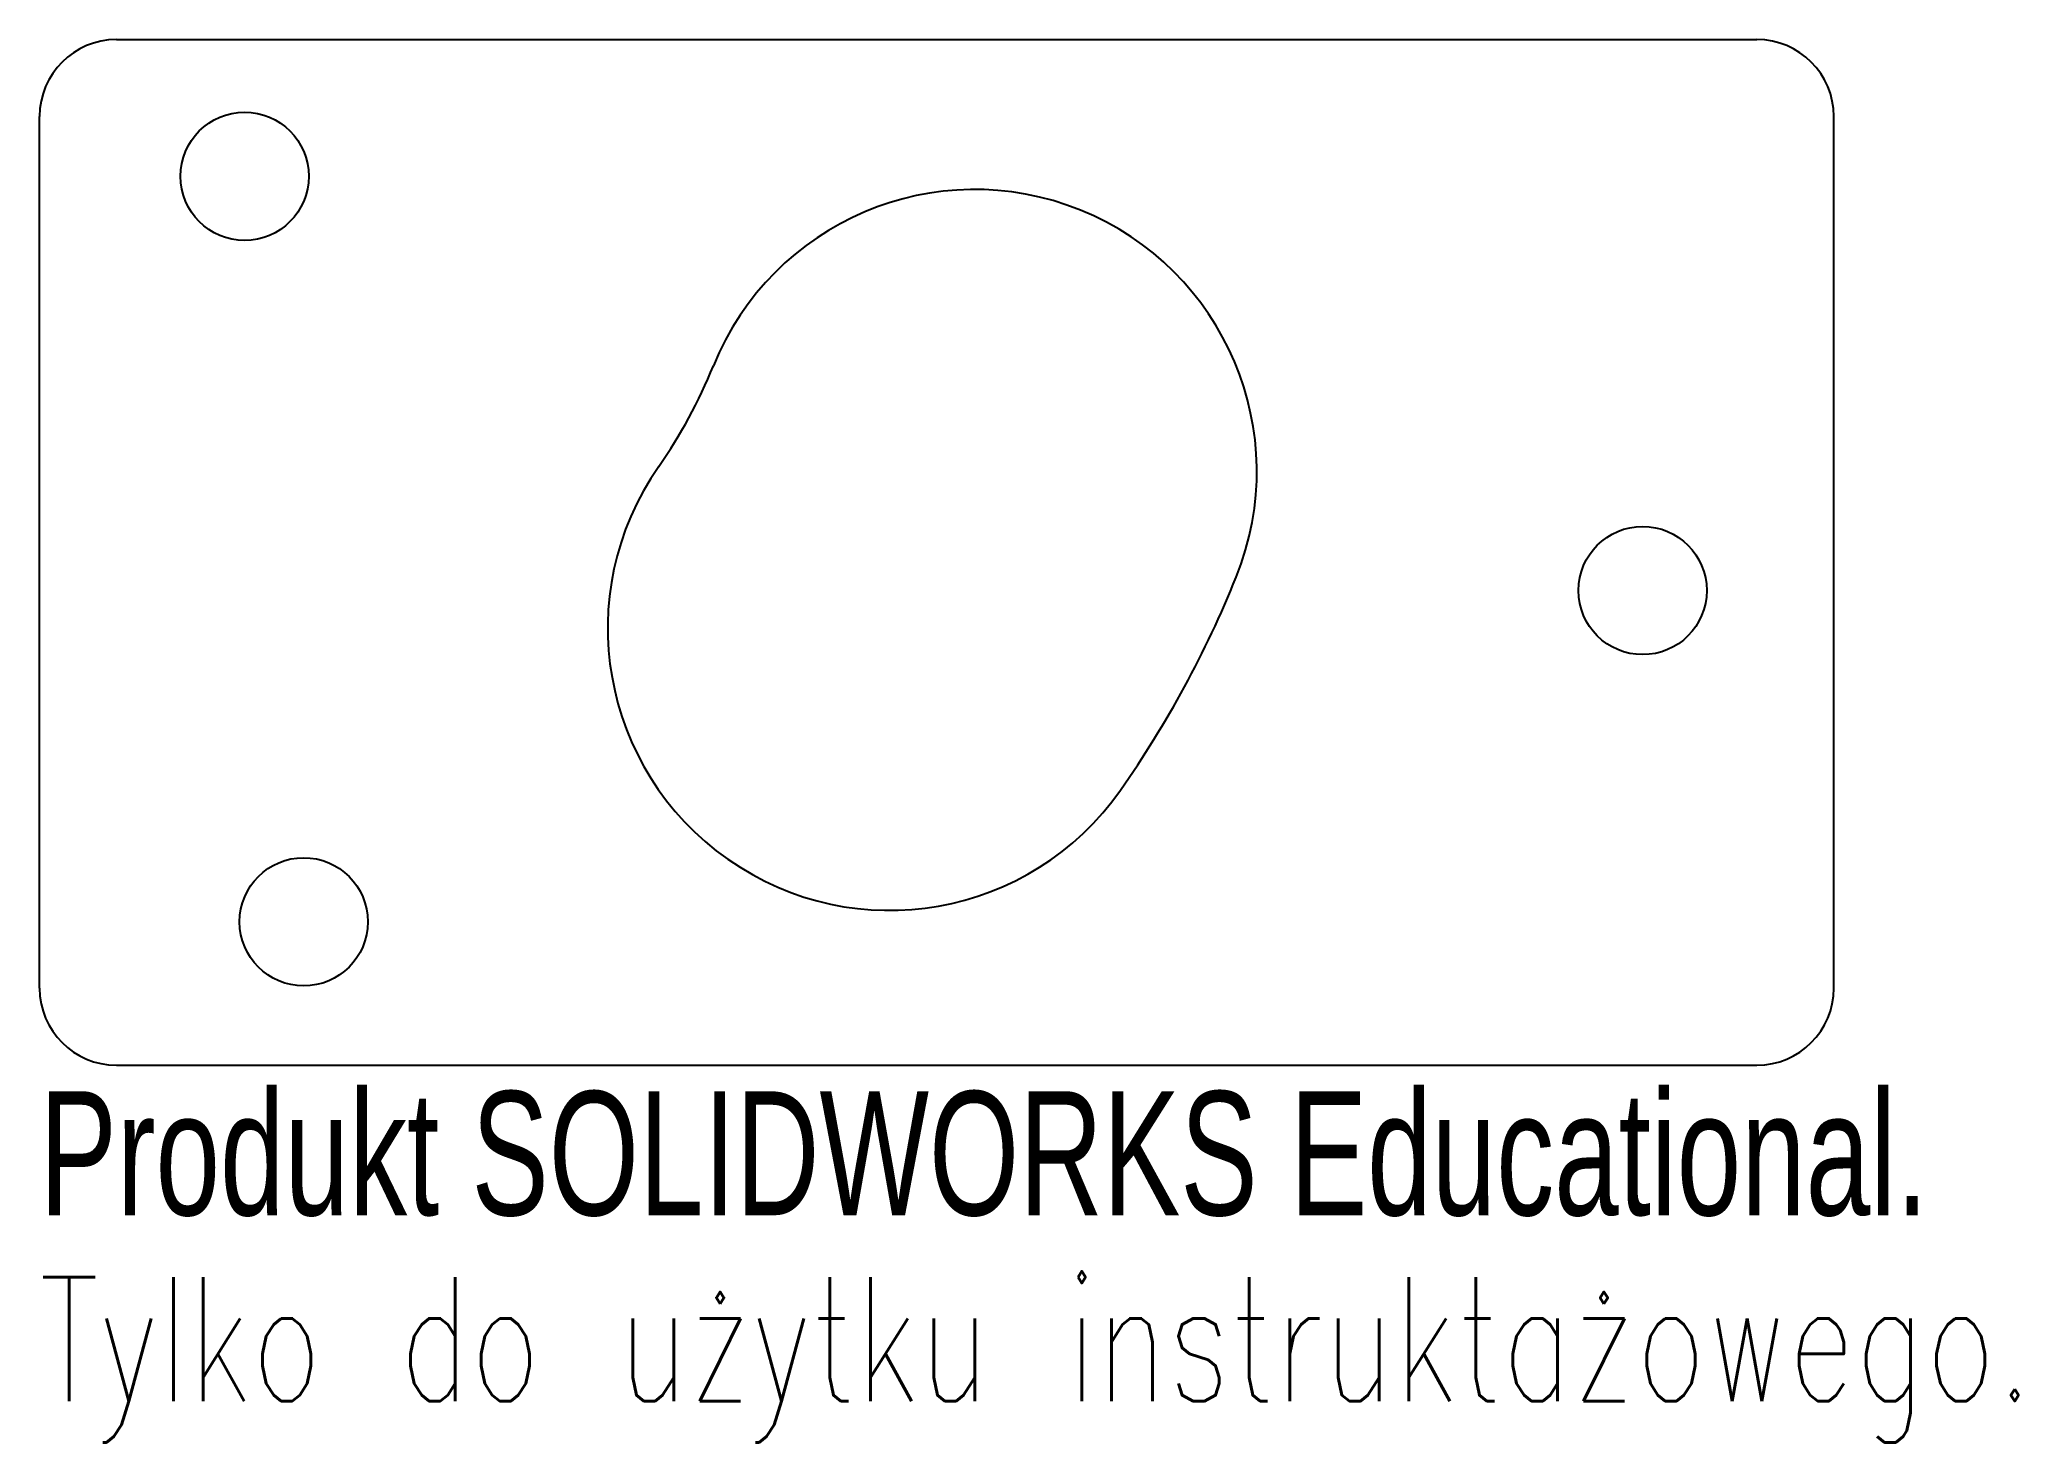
# Model space of a CAD drawing. Header units: millimetres. Extents: x -35 to 42.2, y -34.7 to 20.
import ezdxf

# ---------------------------------------------------------------- set-up
doc = ezdxf.new("R2010")
doc.units = ezdxf.units.MM
doc.styles.add('SLDTEXTSTYLE0', font='TXT', dxfattribs={"width": 0.7})
doc.styles.add('SLDTEXTSTYLE1', font='TXT', dxfattribs={"width": 0.7, "bigfont": 'bigfont'})

msp = doc.modelspace()

# ---------------------------------------------------------------- linework, layer by layer
at = {"color": 7, "linetype": 'Continuous', "lineweight": 25}
for p, q in [((-32, 20), (32, 20)), ((-35, -17), (-35, 17)), ((35, -17), (35, 17)), ((-32, -20), (32, -20))]:
    msp.add_line(p, q, dxfattribs=at)
for centre in [(-27, 14.667), (27.541, -1.489), (-24.694, -14.409)]:
    msp.add_circle(centre, 2.5, dxfattribs=at)
for centre, radius, start, end in [((-32, 17), 3, 90, 180), ((32, 17), 3, 0, 90), ((1.487, 3.151), 11, 337.98875, 157.98875), ((-27, 14.667), 19.726, 324.98875, 337.98875), ((-1.834, -2.962), 11, 144.98875, 324.98875), ((-27, 14.667), 41.726, 324.98875, 337.98875), ((-32, -17), 3, 180, 270), ((32, -17), 3, 270, 0)]:
    msp.add_arc(centre, radius, start, end, dxfattribs=at)

# ---------------------------------------------------------------- texts
at = {"color": 7, "linetype": 'Continuous', "char_height": 4.83362, "attachment_point": 1}
for s, insert, style in [('Produkt SOLIDWORKS Educational.', (-35, -21.02), 'SLDTEXTSTYLE0'), ('Tylko do użytku instruktażowego.', (-35, -28.27), 'SLDTEXTSTYLE1')]:
    msp.add_mtext(s, dxfattribs=dict(at, insert=insert, style=style))

doc.saveas('drawing.dxf')
